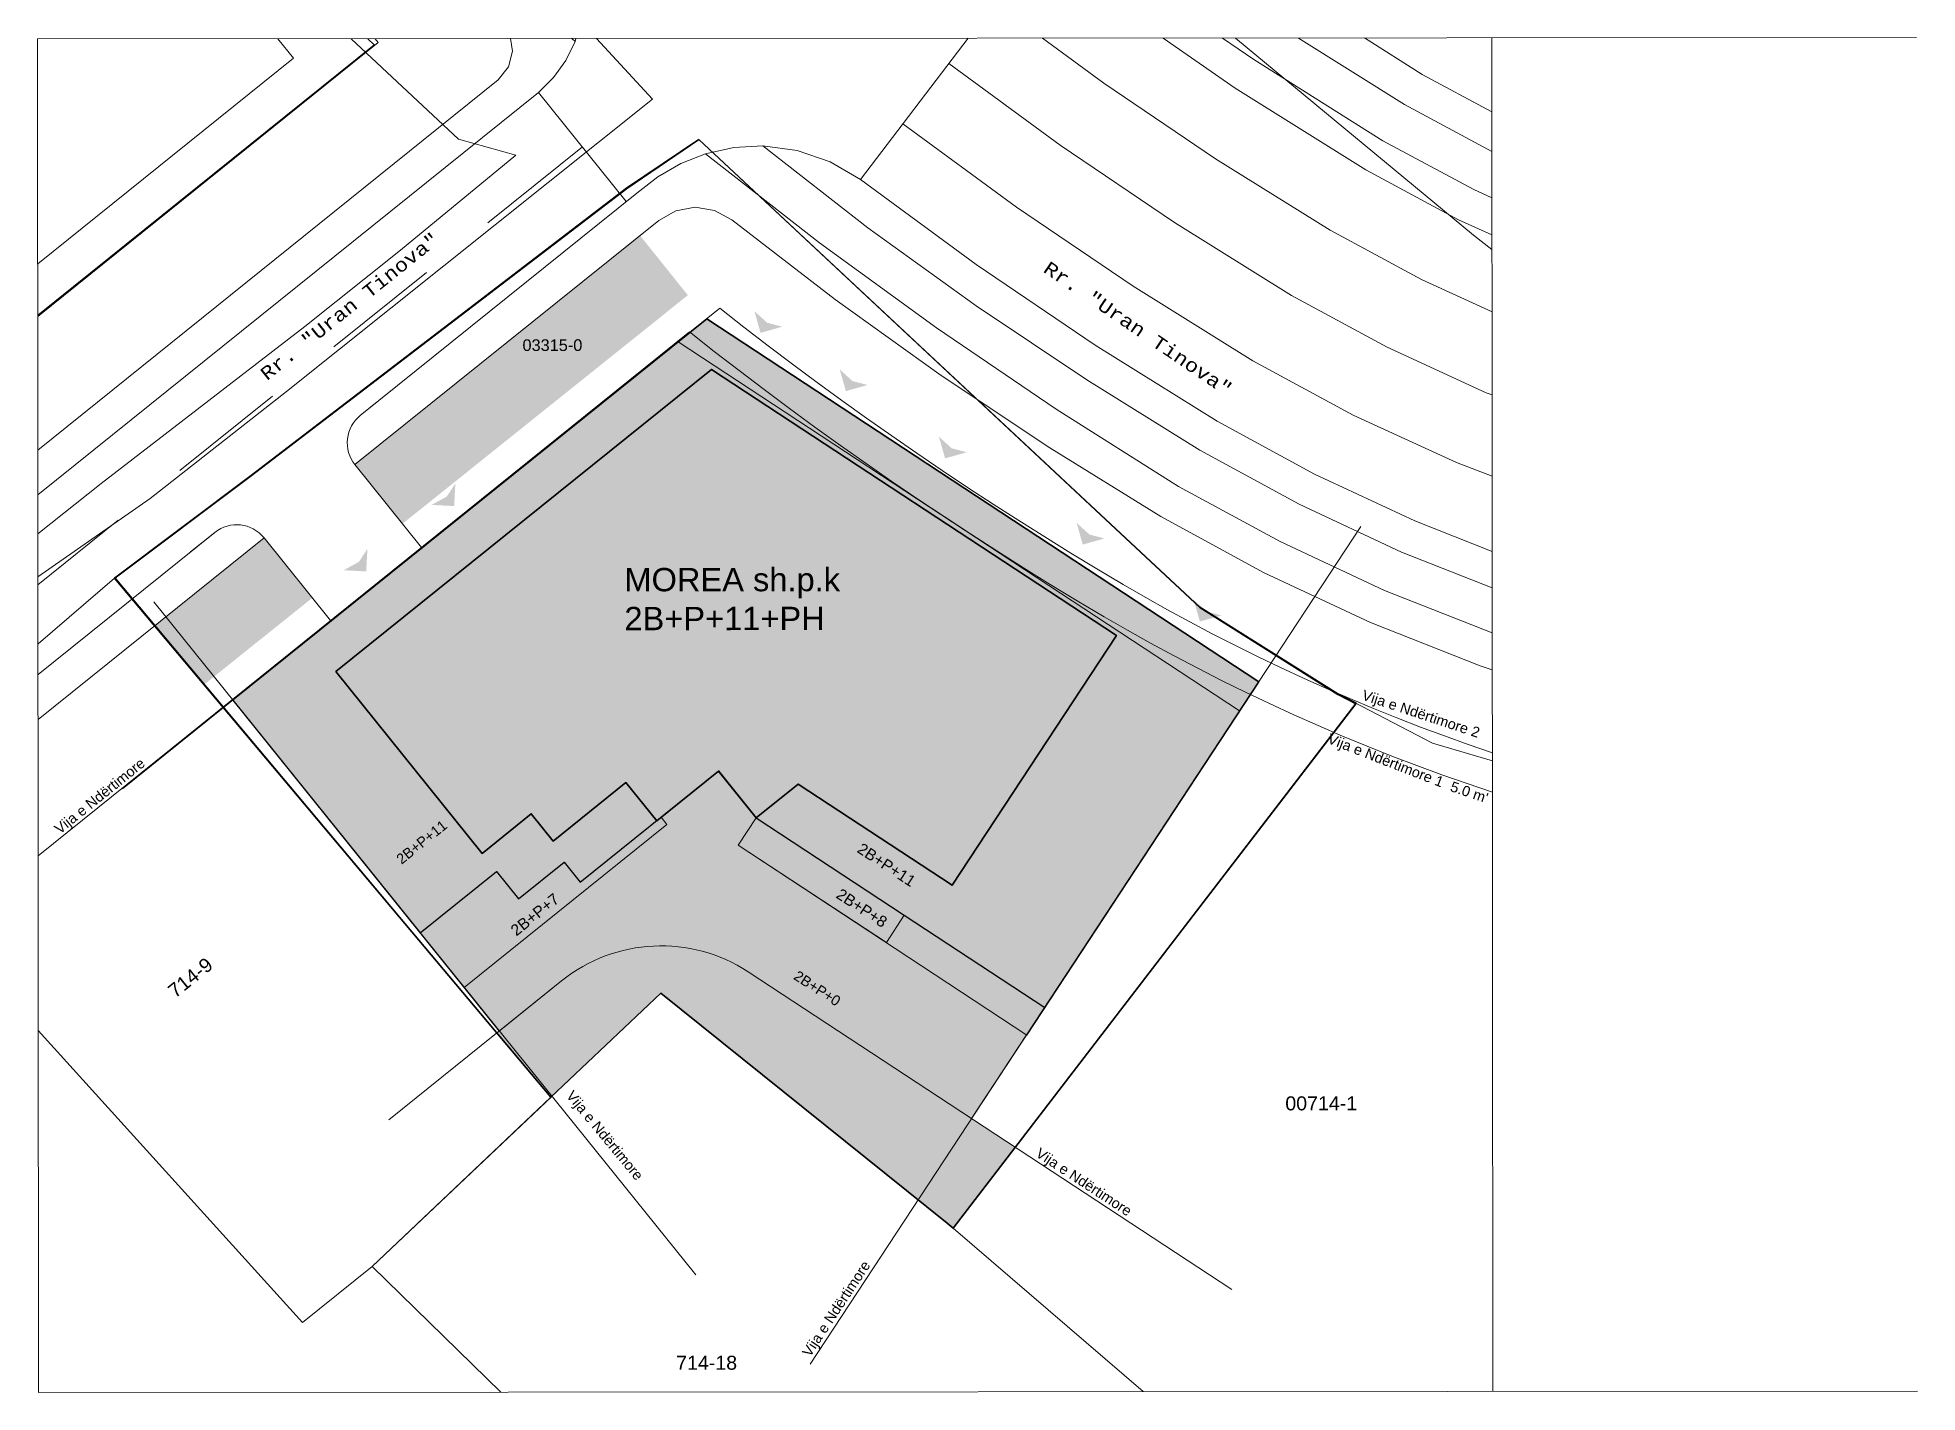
# Model space of a CAD drawing. Header units: feet. Extents: x 7511957.5 to 7512038.1, y 4692301.6 to 4692359.6.
import ezdxf

# ---------------------------------------------------------------- set-up
doc = ezdxf.new("R2010")
doc.units = ezdxf.units.FT
doc.header["$MEASUREMENT"] = 0
doc.linetypes.add('Dashed', pattern=[846.666667, 423.333333, -423.333333])
doc.linetypes.add('Dot & Dashed', pattern=[1340.555525, 635, -352.777778, 0, -352.777747])
for name, color, linetype, lineweight in [('2D Drafting - General_Pen_No__1', 7, 'Continuous', 13), ('2D Drafting - General_Pen_No__20', 1, 'Continuous', 0), ('A - Dimensionimi_Pen_No__161', 251, 'Continuous', 13), ('A - Fill Ndertesat_Pen_No__101', 252, 'Continuous', 13), ('A - Fill Ndertesat_Pen_No__161', 251, 'Continuous', 13), ('A - Fill Ndertesat_Pen_No__255', 254, 'Continuous', 13), ('A - Fill zone_Pen_No__101', 252, 'Continuous', 13), ('A - Fill zone_Pen_No__102', 254, 'Continuous', 13), ('A - Fill zone_Pen_No__161', 251, 'Continuous', 13), ('A - Fill zone_Pen_No__82', 253, 'Continuous', 20), ('A - Parcelat gjeodezike_Pen_No__101', 252, 'Continuous', 13), ('A - Parcelat gjeodezike_Pen_No__18', 9, 'Continuous', 15), ('A - Parcelat gjeodezike_Pen_No__6', 5, 'Continuous', 35), ('A - Parcelat_Pen_No__101', 252, 'Continuous', 13), ('A - Parcelat_Pen_No__18', 9, 'Continuous', 15), ('A - Rrugë_Pen_No__1', 7, 'Continuous', 13), ('A- Ndertesat_Pen_No__101', 252, 'Continuous', 13), ('AA - Vija ndërtimore_Pen_No__1', 7, 'Continuous', 13), ('AA - Vija ndërtimore_Pen_No__4', 104, 'Continuous', 20), ('AA - Vija ndërtimore_Pen_No__47', 7, 'Continuous', 25), ('AA - Vija ndërtimore_Pen_No__7', 7, 'Continuous', 35), ('AA - Vija ndërtimore_Pen_No__82', 253, 'Continuous', 20), ('AA - Vija ndërtimore_Pen_No__95', 6, 'Continuous', 13), ('Drawing & Figure_Pen_No__1', 7, 'Continuous', 13), ('Drawing & Figure_Pen_No__101', 252, 'Continuous', 13), ('Drawing & Figure_Pen_No__115', 211, 'Continuous', 13), ('Drawing & Figure_Pen_No__145', 144, 'Continuous', 20), ('Drawing & Figure_Pen_No__18', 9, 'Continuous', 15), ('Drawing & Figure_Pen_No__4', 104, 'Continuous', 20), ('Drawing & Figure_Pen_No__44', 104, 'Continuous', 18), ('Drawing & Figure_Pen_No__63', 21, 'Continuous', 18), ('Drawing & Figure_Pen_No__92', 23, 'Continuous', 13)]:
    doc.layers.add(name, color=color, linetype=linetype, lineweight=lineweight)
doc.layers.add('A - Gjelbrimi', color=7, linetype='Continuous')
doc.styles.add('GENERATED_STYLE_1', font='arial.ttf')
doc.styles.add('GENERATED_STYLE_2', font='cour.ttf')

msp = doc.modelspace()

# ---------------------------------------------------------------- hatches: boundary and pattern name
at = {"layer": 'A - Fill Ndertesat_Pen_No__255', "linetype": 'Continuous', "lineweight": 0}
h = msp.add_hatch(color=7, dxfattribs=at)
edge = h.paths.add_edge_path()
edge.add_line((7511965.883, 4692331.228), (7511977.296, 4692317.038))
edge.add_line((7511977.296, 4692317.038), (7511979.97, 4692319.189))
edge.add_arc((7511984.236, 4692313.895), 6.798, 56.73606, 128.86242, ccw=False)
edge.add_line((7511987.965, 4692319.579), (7511997.534, 4692313.288))
edge.add_line((7511997.534, 4692313.288), (7512009.02, 4692330.76))
edge.add_line((7512009.02, 4692330.76), (7511984.965, 4692346.575))
edge.add_line((7511984.965, 4692346.575), (7511965.883, 4692331.228))
at = {"layer": 'A - Fill zone_Pen_No__101', "linetype": 'Continuous', "lineweight": 0}
for color, points in [(254, [(7511986.191, 4692347.562), (7512009.849, 4692332.008), (7512000.671, 4692318.048), (7511994.652, 4692322.005), (7511988.299, 4692326.182), (7511988.3, 4692326.183), (7511986.688, 4692328.188), (7511980.763, 4692323.423), (7511980.073, 4692324.281), (7511978.124, 4692322.713), (7511977.183, 4692323.883), (7511973.909, 4692321.249), (7511965.883, 4692331.228)]), (253, [(7511970.291, 4692332.453), (7511986.384, 4692345.397), (7512003.737, 4692333.989), (7511996.702, 4692323.289), (7511990.105, 4692327.626), (7511988.305, 4692326.178), (7511986.692, 4692328.182), (7511984.042, 4692326.05), (7511982.724, 4692327.688), (7511979.606, 4692325.18), (7511978.666, 4692326.35), (7511976.561, 4692324.657)])]:
    msp.add_hatch(color=color, dxfattribs=at).paths.add_polyline_path(points)
at = {"layer": 'A - Fill zone_Pen_No__102', "linetype": 'Continuous', "lineweight": 0}
msp.add_hatch(color=7, dxfattribs=at).paths.add_polyline_path([(7511965.883, 4692331.228), (7511986.196, 4692347.556), (7512009.849, 4692331.996), (7511999.898, 4692316.868), (7511987.528, 4692325.005), (7511988.299, 4692326.177), (7511986.687, 4692328.182), (7511984.231, 4692326.208), (7511984.481, 4692325.897), (7511975.787, 4692318.908)])
at = {"layer": 'A - Fill zone_Pen_No__82', "linetype": 'Continuous', "lineweight": 0}
msp.add_hatch(color=254, dxfattribs=at).paths.add_polyline_path([(7511965.883, 4692331.228), (7511986.191, 4692347.562), (7512009.849, 4692332.008), (7512000.671, 4692318.048), (7511994.652, 4692322.005), (7511993.883, 4692320.834), (7511987.529, 4692325.011), (7511988.3, 4692326.183), (7511986.688, 4692328.188), (7511980.763, 4692323.423), (7511980.073, 4692324.281), (7511978.124, 4692322.713), (7511977.183, 4692323.883), (7511973.909, 4692321.249)])
at = {"layer": 'A - Gjelbrimi', "linetype": 'Continuous', "lineweight": 0}
for points in [[(7511971.116, 4692341.314), (7511983.312, 4692351.155), (7511985.378, 4692348.577), (7511973.154, 4692338.783)], [(7511962.537, 4692334.402), (7511967.218, 4692338.18), (7511969.284, 4692335.601), (7511964.65, 4692331.888)], [(7511979.512, 4692314.204), (7511977.197, 4692316.958), (7511979.97, 4692319.189, -0.325473), (7511987.965, 4692319.579), (7511997.534, 4692313.288), (7511999.4, 4692312.061), (7511996.752, 4692308.589), (7511984.225, 4692318.67)]]:
    msp.add_hatch(color=254, dxfattribs=at).paths.add_polyline_path(points)
at = {"layer": 'Drawing & Figure_Pen_No__145', "linetype": 'Continuous', "lineweight": 20}
for points in [[(7511989.424, 4692347.227), (7511988.777, 4692347.395), (7511988.23, 4692347.895), (7511988.493, 4692346.963)], [(7511993.078, 4692344.729), (7511992.431, 4692344.897), (7511991.884, 4692345.397), (7511992.147, 4692344.466)], [(7511997.331, 4692341.847), (7511996.683, 4692342.015), (7511996.136, 4692342.515), (7511996.399, 4692341.583)], [(7512003.229, 4692338.152), (7512002.582, 4692338.32), (7512002.034, 4692338.82), (7512002.298, 4692337.889)], [(7512008.246, 4692334.854), (7512007.599, 4692335.022), (7512007.052, 4692335.522), (7512007.315, 4692334.59)]]:
    msp.add_hatch(color=144, dxfattribs=at).paths.add_polyline_path(points)
at = {"layer": 'Drawing & Figure_Pen_No__63', "linetype": 'Continuous', "lineweight": 18}
msp.add_hatch(color=21, dxfattribs=at).paths.add_polyline_path([(7511971.649, 4692337.705), (7511971.28, 4692337.147), (7511970.631, 4692336.79), (7511971.597, 4692336.739)])
at = {"layer": 'Drawing & Figure_Pen_No__92', "linetype": 'Continuous', "lineweight": 13}
msp.add_hatch(color=23, dxfattribs=at).paths.add_polyline_path([(7511975.416, 4692340.505), (7511975.048, 4692339.947), (7511974.398, 4692339.59), (7511975.364, 4692339.539)])

# ---------------------------------------------------------------- linework, layer by layer
msp.add_lwpolyline([(7512014.001, 4692331.061), (7512007.601, 4692322.736), (7511996.728, 4692308.593), (7511996.478, 4692308.808), (7511984.225, 4692318.67), (7511979.511, 4692314.209), (7511960.838, 4692336.459), (7511966.627, 4692340.808), (7511982.769, 4692353.148), (7511985.853, 4692355.253), (7512004.361, 4692337.945), (7512007.31, 4692335.187), (7512013.22, 4692331.467), (7512014.001, 4692331.061)])
at = {"layer": '2D Drafting - General_Pen_No__1', "color": 7, "linetype": 'Continuous', "lineweight": 13}
for p, q in [((7512038.017, 4692359.617), (7511957.517, 4692359.56)), ((7511957.517, 4692359.56), (7511957.559, 4692301.554)), ((7511957.559, 4692301.554), (7512038.059, 4692301.612))]:
    msp.add_line(p, q, dxfattribs=at)
at = {"layer": '2D Drafting - General_Pen_No__20', "color": 1, "linetype": 'Continuous', "lineweight": 0}
msp.add_lwpolyline([(7511965.883, 4692331.228), (7511977.296, 4692317.038), (7511979.97, 4692319.189, -0.325529), (7511987.965, 4692319.579), (7511997.534, 4692313.288), (7512009.02, 4692330.76), (7511984.965, 4692346.575)], format="xyb", close=True, dxfattribs=at)
at = {"layer": 'A - Fill Ndertesat_Pen_No__101', "color": 252, "linetype": 'Continuous', "lineweight": 13, "flags": 128}
msp.add_lwpolyline([(7511965.883, 4692331.228), (7511977.296, 4692317.038), (7511979.97, 4692319.189, -0.325529), (7511987.965, 4692319.579), (7511997.534, 4692313.288), (7512009.02, 4692330.76), (7511984.965, 4692346.575)], format="xyb", close=True, dxfattribs=at)
at = {"layer": 'A - Fill zone_Pen_No__101', "color": 252, "linetype": 'Continuous', "lineweight": 13, "flags": 128}
msp.add_lwpolyline([(7511970.291, 4692332.453), (7511986.384, 4692345.397), (7512003.737, 4692333.989), (7511996.702, 4692323.289), (7511990.105, 4692327.626), (7511988.305, 4692326.178), (7511986.692, 4692328.182), (7511984.042, 4692326.05), (7511982.724, 4692327.688), (7511979.606, 4692325.18), (7511978.666, 4692326.35), (7511976.561, 4692324.657)], close=True, dxfattribs=at)
at = {"layer": 'A - Fill zone_Pen_No__102', "color": 254, "linetype": 'Continuous', "lineweight": 13, "flags": 128}
msp.add_lwpolyline([(7511965.883, 4692331.228), (7511986.196, 4692347.556), (7512009.849, 4692331.996), (7511999.898, 4692316.868), (7511987.528, 4692325.005), (7511988.299, 4692326.177), (7511986.687, 4692328.182), (7511984.231, 4692326.208), (7511984.481, 4692325.897), (7511975.787, 4692318.908)], close=True, dxfattribs=at)
at = {"layer": 'A - Fill zone_Pen_No__82', "color": 253, "linetype": 'Continuous', "lineweight": 20, "flags": 128}
for points in [[(7511965.883, 4692331.228), (7511986.191, 4692347.562), (7512009.849, 4692332.008), (7512000.671, 4692318.048), (7511994.652, 4692322.005), (7511993.883, 4692320.834), (7511987.529, 4692325.011), (7511988.3, 4692326.183), (7511986.688, 4692328.188), (7511980.763, 4692323.423), (7511980.073, 4692324.281), (7511978.124, 4692322.713), (7511977.183, 4692323.883), (7511973.909, 4692321.249)], [(7511986.191, 4692347.562), (7512009.849, 4692332.008), (7512000.671, 4692318.048), (7511994.652, 4692322.005), (7511988.299, 4692326.182), (7511988.3, 4692326.183), (7511986.688, 4692328.188), (7511980.763, 4692323.423), (7511980.073, 4692324.281), (7511978.124, 4692322.713), (7511977.183, 4692323.883), (7511973.909, 4692321.249), (7511965.883, 4692331.228)]]:
    msp.add_lwpolyline(points, close=True, dxfattribs=at)
at = {"layer": 'A - Parcelat gjeodezike_Pen_No__18', "color": 9, "linetype": 'Dot & Dashed', "lineweight": 15, "flags": 128}
for points in [[(7511957.536, 4692333.63), (7511960.815, 4692336.45)], [(7511979.512, 4692314.203), (7511971.857, 4692306.946), (7511968.873, 4692304.549), (7511957.548, 4692317.061)], [(7511977.36, 4692301.568), (7511971.857, 4692306.946), (7511979.558, 4692314.245)], [(7511996.74, 4692308.597), (7512004.89, 4692301.588)]]:
    msp.add_lwpolyline(points, dxfattribs=at)
at = {"layer": 'A - Parcelat gjeodezike_Pen_No__6', "color": 5, "linetype": 'Dot & Dashed', "lineweight": 35, "flags": 128}
msp.add_lwpolyline([(7512004.357, 4692337.967), (7512007.309, 4692335.21), (7512013.224, 4692331.493), (7512014.006, 4692331.087), (7511996.74, 4692308.597), (7511996.49, 4692308.812), (7511984.225, 4692318.67), (7511979.512, 4692314.204), (7511960.816, 4692336.451), (7511966.605, 4692340.806), (7511982.745, 4692353.162), (7511985.848, 4692355.253)], close=True, dxfattribs=at)
at = {"layer": 'A - Parcelat_Pen_No__18', "color": 9, "linetype": 'Dot & Dashed', "lineweight": 15}
for points in [[(7511975.544, 4692355.261), (7511970.957, 4692359.569)], [(7511981.464, 4692359.577), (7511983.867, 4692356.974)], [(7512019.037, 4692351.146), (7512008.844, 4692359.596)], [(7511983.867, 4692356.974), (7511968.188, 4692344.449)], [(7511978.005, 4692354.572), (7511975.544, 4692355.261)], [(7511973.066, 4692350.507), (7511978.005, 4692354.572)], [(7512019.831, 4692350.541), (7512019.037, 4692351.146)], [(7511968.966, 4692347.242), (7511973.066, 4692350.507)], [(7511960.237, 4692340.503), (7511968.966, 4692347.242)], [(7511968.188, 4692344.449), (7511962.346, 4692339.864)], [(7511957.532, 4692338.354), (7511960.237, 4692340.503)], [(7511962.346, 4692339.864), (7511957.534, 4692336.501)]]:
    msp.add_lwpolyline(points, dxfattribs=at)
at = {"layer": 'A - Rrugë_Pen_No__1', "color": 7, "linetype": 'Continuous', "lineweight": 13}
for points in [[(7511977.869, 4692359.042), (7511977.781, 4692359.574)], [(7511980.155, 4692358.634), (7511980.548, 4692359.449)], [(7511980.548, 4692359.449), (7511980.413, 4692359.576)], [(7511980.579, 4692359.576), (7511980.548, 4692359.449)], [(7511992.769, 4692353.536), (7511997.389, 4692359.588)], [(7512003.199, 4692357.668), (7512000.58, 4692359.59)], [(7512008.835, 4692357.456), (7512005.742, 4692359.594)], [(7512009.628, 4692358.672), (7512008.291, 4692359.596)], [(7512016.076, 4692356.748), (7512011.538, 4692359.598)], [(7512016.839, 4692358.04), (7512014.364, 4692359.6)], [(7511977.257, 4692357.809), (7511977.693, 4692358.361)], [(7511977.693, 4692358.361), (7511977.869, 4692359.042)], [(7511979.627, 4692357.901), (7511980.155, 4692358.634)], [(7512001.328, 4692355.008), (7511996.563, 4692358.506)], [(7512015.16, 4692355.198), (7512009.628, 4692358.672)], [(7511957.53, 4692341.942), (7511977.257, 4692357.809)], [(7511978.979, 4692357.27), (7511979.627, 4692357.901)], [(7512007.987, 4692354.425), (7512003.199, 4692357.668)], [(7512019.827, 4692356.434), (7512016.839, 4692358.04)], [(7511957.531, 4692340.021), (7511978.979, 4692357.27)], [(7511978.979, 4692357.27), (7511982.742, 4692352.592)], [(7512014.422, 4692353.949), (7512008.835, 4692357.456)], [(7512019.828, 4692354.731), (7512016.076, 4692356.748)], [(7511999.459, 4692352.348), (7511994.59, 4692355.922)], [(7512019.048, 4692353.106), (7512015.16, 4692355.198)], [(7511976.815, 4692351.677), (7511980.861, 4692354.931)], [(7511985.077, 4692354.222), (7511986.137, 4692354.642)], [(7511986.137, 4692354.642), (7511987.348, 4692354.909)], [(7511986.137, 4692354.642), (7511991.022, 4692350.826)], [(7511987.348, 4692354.909), (7511988.586, 4692354.973)], [(7511988.586, 4692354.973), (7511993.096, 4692351.47)], [(7511988.586, 4692354.973), (7511990.067, 4692354.777)], [(7511990.067, 4692354.777), (7511991.48, 4692354.291)], [(7511991.48, 4692354.291), (7511992.769, 4692353.536)], [(7512006.224, 4692351.693), (7512001.328, 4692355.008)], [(7512012.895, 4692351.364), (7512007.987, 4692354.425)], [(7511983.189, 4692352.951), (7511984.088, 4692353.654)], [(7511984.088, 4692353.654), (7511985.077, 4692354.222)], [(7511992.769, 4692353.536), (7511997.733, 4692349.893)], [(7512018.4, 4692351.808), (7512014.422, 4692353.949)], [(7511971.345, 4692343.424), (7511983.189, 4692352.951)], [(7512019.83, 4692352.753), (7512019.048, 4692353.106)], [(7511984.132, 4692351.785), (7511984.865, 4692352.198)], [(7511984.865, 4692352.198), (7511985.693, 4692352.344)], [(7511985.693, 4692352.344), (7511986.524, 4692352.207)], [(7511986.524, 4692352.207), (7511987.261, 4692351.804)], [(7512004.461, 4692348.961), (7511999.459, 4692352.348)], [(7511971.116, 4692341.315), (7511984.132, 4692351.785)], [(7511987.261, 4692351.804), (7511991.694, 4692348.397)], [(7511993.096, 4692351.47), (7511997.726, 4692348.127)], [(7512011.24, 4692348.565), (7512006.224, 4692351.693)], [(7512016.809, 4692349.247), (7512012.895, 4692351.364)], [(7512019.831, 4692351.163), (7512018.4, 4692351.808)], [(7511991.022, 4692350.826), (7511996.032, 4692347.174)], [(7511970.215, 4692346.368), (7511974.176, 4692349.554)], [(7511997.733, 4692349.893), (7512002.832, 4692346.439)], [(7512009.586, 4692345.767), (7512004.461, 4692348.961)], [(7512019.833, 4692347.86), (7512016.809, 4692349.247)], [(7511991.694, 4692348.397), (7511996.238, 4692345.14)], [(7511997.726, 4692348.127), (7512002.47, 4692344.947)], [(7512015.343, 4692346.345), (7512011.24, 4692348.565)], [(7511996.032, 4692347.174), (7512001.161, 4692343.691)], [(7512002.832, 4692346.439), (7512008.058, 4692343.182)], [(7512019.583, 4692344.399), (7512015.343, 4692346.345)], [(7512013.878, 4692343.442), (7512009.586, 4692345.767)], [(7511996.238, 4692345.14), (7512000.888, 4692342.038)], [(7512002.47, 4692344.947), (7512007.321, 4692341.934)], [(7511963.615, 4692341.06), (7511967.575, 4692344.244)], [(7512019.836, 4692344.303), (7512019.583, 4692344.399)], [(7512001.161, 4692343.691), (7512006.404, 4692340.383)], [(7512008.058, 4692343.182), (7512012.228, 4692340.913)], [(7512018.312, 4692341.406), (7512013.878, 4692343.442)], [(7512000.888, 4692342.038), (7512005.641, 4692339.092)], [(7512007.321, 4692341.934), (7512011.574, 4692339.618)], [(7512019.838, 4692340.824), (7512018.312, 4692341.406)], [(7512012.228, 4692340.913), (7512016.528, 4692338.904)], [(7512006.404, 4692340.383), (7512010.749, 4692338.016)], [(7512005.641, 4692339.092), (7512010.067, 4692336.68)], [(7512011.574, 4692339.618), (7512015.961, 4692337.568)], [(7511957.534, 4692336.169), (7511960.975, 4692338.935)], [(7511957.537, 4692332.318), (7511965.108, 4692338.408)], [(7511957.538, 4692330.394), (7511967.218, 4692338.18)], [(7512016.528, 4692338.904), (7512019.841, 4692337.598)], [(7512010.749, 4692338.016), (7512015.232, 4692335.921)], [(7512015.961, 4692337.568), (7512019.842, 4692336.039)], [(7512010.067, 4692336.68), (7512014.633, 4692334.545)], [(7512015.232, 4692335.921), (7512019.834, 4692334.106)], [(7512014.633, 4692334.545), (7512019.323, 4692332.695)], [(7512019.834, 4692334.106), (7512019.843, 4692334.103)], [(7512019.323, 4692332.695), (7512019.844, 4692332.526)]]:
    msp.add_lwpolyline(points, dxfattribs=at)
for points in [[(7511972.078, 4692344.014), (7511971.345, 4692343.424, 0.414285), (7511971.116, 4692341.314), (7511973.969, 4692337.769)], [(7511964.071, 4692337.574), (7511965.108, 4692338.408, -0.414142), (7511967.218, 4692338.18), (7511970.072, 4692334.633)]]:
    msp.add_lwpolyline(points, format="xyb", dxfattribs=at)
at = {"layer": 'A- Ndertesat_Pen_No__101', "color": 252, "linetype": 'Continuous', "lineweight": 13, "flags": 128}
for points in [[(7511957.524, 4692349.915), (7511968.484, 4692358.734), (7511967.814, 4692359.567)], [(7511957.526, 4692347.669), (7511972.109, 4692359.403), (7511971.974, 4692359.57)]]:
    msp.add_lwpolyline(points, dxfattribs=at)
at = {"layer": 'AA - Vija ndërtimore_Pen_No__1', "color": 7, "linetype": 'Continuous', "lineweight": 13}
msp.add_lwpolyline([(7511965.883, 4692331.228), (7511973.909, 4692321.249), (7511977.183, 4692323.883), (7511978.124, 4692322.713), (7511980.073, 4692324.281), (7511980.763, 4692323.423), (7511986.688, 4692328.188), (7511988.3, 4692326.183), (7511987.529, 4692325.011), (7511993.883, 4692320.834), (7511994.652, 4692322.005), (7512000.671, 4692318.048), (7512009.849, 4692332.008), (7511986.191, 4692347.562)], close=True, dxfattribs=at)
at = {"layer": 'AA - Vija ndërtimore_Pen_No__4', "color": 104, "linetype": 'Dashed', "lineweight": 20}
msp.add_lwpolyline([(7512019.848, 4692327.279, -0.052699), (7512003.218, 4692334.793, -0.034142), (7511985.443, 4692347.003), (7511957.542, 4692324.55)], format="xyb", dxfattribs=at)
at = {"layer": 'AA - Vija ndërtimore_Pen_No__47', "color": 7, "linetype": 'Continuous', "lineweight": 25}
msp.add_lwpolyline([(7511986.191, 4692347.562), (7511965.883, 4692331.228), (7511973.909, 4692321.249), (7511977.183, 4692323.883), (7511978.124, 4692322.713), (7511980.073, 4692324.281), (7511980.763, 4692323.423), (7511986.688, 4692328.188), (7511988.3, 4692326.183), (7511988.299, 4692326.182), (7511994.652, 4692322.005), (7512000.671, 4692318.048), (7512009.849, 4692332.008)], close=True, dxfattribs=at)
at = {"layer": 'AA - Vija ndërtimore_Pen_No__7', "color": 7, "linetype": 'Continuous', "lineweight": 35}
msp.add_lwpolyline([(7511970.291, 4692332.453), (7511976.561, 4692324.657), (7511978.666, 4692326.35), (7511979.606, 4692325.18), (7511982.724, 4692327.688), (7511984.042, 4692326.05), (7511986.692, 4692328.182), (7511988.305, 4692326.178), (7511990.105, 4692327.626), (7511996.702, 4692323.289), (7512003.737, 4692333.989), (7511986.384, 4692345.397)], close=True, dxfattribs=at)
at = {"layer": 'AA - Vija ndërtimore_Pen_No__82', "color": 253, "linetype": 'Dashed', "lineweight": 20}
msp.add_lwpolyline([(7511957.526, 4692347.724), (7511971.933, 4692359.313), (7511971.667, 4692359.57)], dxfattribs=at)
at = {"layer": 'AA - Vija ndërtimore_Pen_No__95', "color": 6, "linetype": 'Dashed', "lineweight": 13}
msp.add_lwpolyline([(7512019.847, 4692328.966, -0.051129), (7512004.03, 4692336.173, -0.033512), (7511986.744, 4692348.016), (7511961.156, 4692327.424)], format="xyb", dxfattribs=at)
at = {"layer": 'Drawing & Figure_Pen_No__1', "color": 7, "linetype": 'Continuous', "lineweight": 13, "flags": 128}
msp.add_lwpolyline([(7512019.866, 4692301.599), (7512019.825, 4692359.604)], dxfattribs=at)
at = {"layer": 'Drawing & Figure_Pen_No__101', "color": 252, "linetype": 'Dot & Dashed', "lineweight": 13}
msp.add_lwpolyline([(7511981.464, 4692359.577), (7511983.867, 4692356.974), (7511968.188, 4692344.449), (7511962.346, 4692339.864), (7511957.534, 4692336.501)], dxfattribs=at)
at = {"layer": 'Drawing & Figure_Pen_No__18', "color": 9, "linetype": 'Dot & Dashed', "lineweight": 15}
msp.add_lwpolyline([(7511981.464, 4692359.577), (7511983.867, 4692356.974), (7511968.188, 4692344.449), (7511962.346, 4692339.864), (7511957.534, 4692336.501)], dxfattribs=at)
at = {"layer": 'Drawing & Figure_Pen_No__18', "color": 9, "linetype": 'Dot & Dashed', "lineweight": 15, "flags": 128}
msp.add_lwpolyline([(7512019.847, 4692328.62), (7512017.287, 4692329.385), (7512013.224, 4692331.493), (7512007.309, 4692335.21), (7512004.357, 4692337.967)], dxfattribs=at)
at = {"layer": 'Drawing & Figure_Pen_No__44', "color": 104, "linetype": 'Dashed', "lineweight": 18, "flags": 128}
for points in [[(7512014.209, 4692338.668), (7511990.616, 4692302.759)], [(7511962.501, 4692335.441), (7511985.713, 4692306.597)], [(7511972.572, 4692313.238), (7511979.97, 4692319.189)], [(7512008.678, 4692305.962), (7511987.965, 4692319.579)]]:
    msp.add_lwpolyline(points, dxfattribs=at)

# ---------------------------------------------------------------- texts
at = {"layer": 'A - Dimensionimi_Pen_No__161', "color": 251, "linetype": 'Continuous', "lineweight": 13, "char_height": 0.56025, "attachment_point": 8, "style": 'GENERATED_STYLE_2'}
for insert, rotation in [((7511971.07, 4692347.877), 38.81127), ((7512004.503, 4692346.907), 325.75065)]:
    msp.add_mtext('\\A1;Rr. "Uran Tinova"', dxfattribs=dict(at, insert=insert, rotation=rotation))
at = {"layer": 'A - Fill Ndertesat_Pen_No__161', "color": 251, "lineweight": 13, "insert": (7511989.866, 4692319.286), "char_height": 0.44019, "attachment_point": 7, "rotation": 327.03496, "style": 'GENERATED_STYLE_1'}
msp.add_mtext('{\\fArial|b0|i0|c0|p34;2B+P+0}', dxfattribs=at)
at = {"layer": 'A - Fill zone_Pen_No__161', "color": 251, "lineweight": 13, "attachment_point": 7, "style": 'GENERATED_STYLE_1'}
for s, insert, char_height, rotation in [('{\\fArial|b0|i0|c0|p34;MOREA sh.p.k^M2B+P+11+PH}', (7511982.659, 4692334.218), 1.00044, 0.04079), ('{\\fArial|b0|i0|c0|p34;2B+P+11}', (7511992.592, 4692324.732), 0.48021, 326.67831), ('{\\fArial|b0|i0|c0|p34;2B+P+7}', (7511978.029, 4692321.087), 0.48021, 38.79333), ('{\\fArial|b0|i0|c0|p34;2B+P+8}', (7511991.684, 4692322.776), 0.48021, 326.67831)]:
    msp.add_mtext(s, dxfattribs=dict(at, insert=insert, char_height=char_height, rotation=rotation))
at = {"layer": 'A - Fill zone_Pen_No__161', "color": 251, "linetype": 'Continuous', "lineweight": 13, "insert": (7511973.835, 4692325.311), "char_height": 0.44019, "attachment_point": 2, "rotation": 38.80933, "style": 'GENERATED_STYLE_1'}
msp.add_mtext('\\A1;2B+P+11', dxfattribs=at)
at = {"layer": 'A - Parcelat gjeodezike_Pen_No__101', "color": 252, "linetype": 'Continuous', "lineweight": 13, "char_height": 0.6003, "attachment_point": 7, "style": 'GENERATED_STYLE_1'}
for s, insert, rotation in [('\\A1;714-9', (7511963.42, 4692318.42), 38.81089), ('\\A1;714-18', (7511984.877, 4692302.517), 0.04079)]:
    msp.add_mtext(s, dxfattribs=dict(at, insert=insert, rotation=rotation))
at = {"layer": 'A - Parcelat_Pen_No__101', "color": 252, "linetype": 'Continuous', "lineweight": 13, "insert": (7512010.977, 4692313.633), "char_height": 0.60027, "attachment_point": 7, "rotation": 0.04079, "style": 'GENERATED_STYLE_1'}
msp.add_mtext('\\A1;00714-1', dxfattribs=at)
at = {"layer": 'Drawing & Figure_Pen_No__115', "color": 211, "linetype": 'Continuous', "lineweight": 13, "insert": (7512014.182, 4692331.131), "char_height": 0.44019, "attachment_point": 7, "rotation": 341.68892, "style": 'GENERATED_STYLE_1'}
msp.add_mtext('\\A1;Vija e Ndërtimore 2', dxfattribs=at)
at = {"layer": 'Drawing & Figure_Pen_No__4', "color": 104, "linetype": 'Continuous', "lineweight": 20, "attachment_point": 7, "style": 'GENERATED_STYLE_1'}
for s, insert, char_height, rotation in [('\\A1;Vija e Ndërtimore 1', (7512012.701, 4692329.268), 0.44019, 338.69513), ('\\A1;Vija e Ndërtimore', (7511958.547, 4692325.355), 0.44019, 38.82518), ("\\A1;5.0 m'", (7512018.004, 4692327.33), 0.4402, 341.29654), ('\\A1;Vija e Ndërtimore', (7511980.036, 4692314.174), 0.44019, 309.61208), ('\\A1;Vija e Ndërtimore', (7512000.17, 4692311.584), 0.44019, 326.67816), ('\\A1;Vija e Ndërtimore', (7511990.723, 4692302.966), 0.44019, 56.69416)]:
    msp.add_mtext(s, dxfattribs=dict(at, insert=insert, char_height=char_height, rotation=rotation))
at = {"layer": 'Drawing & Figure_Pen_No__92', "color": 23, "linetype": 'Continuous', "lineweight": 13, "insert": (7511978.293, 4692346.178), "char_height": 0.50022, "attachment_point": 7, "rotation": 0.04079, "style": 'GENERATED_STYLE_1'}
msp.add_mtext('\\A1;03315-0', dxfattribs=at)

doc.saveas('drawing.dxf')
